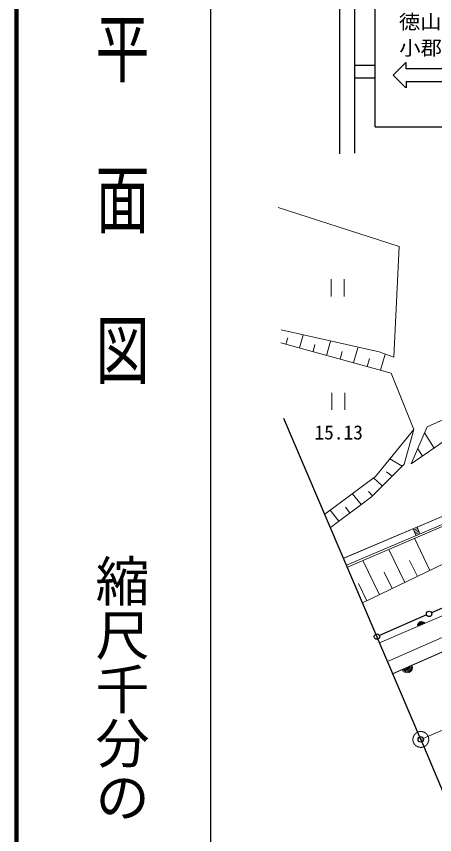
# Model space of a CAD drawing. Units: millimetres, scale not verified. Extents: x 40000 to 680000, y 20000 to 380000.
# Drawn here: x 40000 to 78766, y 265006 to 340833 of the extents above; entities that cross this region are included whole.
import ezdxf
from ezdxf.enums import TextEntityAlignment as Align

# ---------------------------------------------------------------- set-up
doc = ezdxf.new("R2010")
doc.units = ezdxf.units.MM
doc.header["$LTSCALE"] = 1000
doc.header["$PDMODE"] = 32
doc.header["$PDSIZE"] = 500
doc.linetypes.add('CHAIN', pattern=[18.5, 12, -1.5, 3.5, -1.5])
for name, color, linetype, lineweight in [('M-BMK', 2, 'CHAIN', 13), ('M-BMK-OTRS', 5, 'Continuous', 25), ('M-STR-STRC', 7, 'Continuous', 25), ('M-TTL', 2, 'Continuous', 140), ('M-TTL-BAND', 7, 'Continuous', 25), ('M-WORK', 1, 'Continuous', 13)]:
    doc.layers.add(name, color=color, linetype=linetype, lineweight=lineweight)
doc.layers.add('M-OTRS', color=6, linetype='Continuous')
doc.styles.add('@ＭＳ ゴシック', font='')
doc.styles.add('ＭＳ ゴシック', font='')
doc.styles.get('@ＭＳ ゴシック').set_extended_font_data('@MS Gothic')
doc.styles.get('ＭＳ ゴシック').set_extended_font_data('MS Gothic')

msp = doc.modelspace()

# ---------------------------------------------------------------- linework, layer by layer
at = {"layer": 'M-BMK'}
msp.add_line((77485, 273828), (110525, 287960), dxfattribs=at)
msp.add_circle((77485, 273828), 734, dxfattribs=at)
at = {"layer": 'M-BMK-OTRS'}
for q in [(64802, 303562), (98154, 224509)]:
    msp.add_line((77485, 273828), q, dxfattribs=at)
at = {"layer": 'M-OTRS'}
msp.add_point((77485, 273828), dxfattribs=at)
at = {"layer": 'M-STR-STRC'}
for p, q in [((69937, 346459), (69937, 328084)), ((71341, 346459), (71341, 328161)), ((73256, 330602), (73256, 346159)), ((73256, 336292), (71341, 336292)), ((74934, 335395), (76104, 336565)), ((76104, 336565), (76104, 335980)), ((81895, 335980), (76104, 335980)), ((76104, 334225), (74934, 335395)), ((71341, 335122), (73256, 335122)), ((76136, 334810), (81896, 334810)), ((76136, 334810), (76136, 334225)), ((73256, 330602), (91832, 330602)), ((82863, 287474), (78484, 285564)), ((78025, 285364), (73646, 283455))]:
    msp.add_line(p, q, dxfattribs=at)
for centre in [(78254, 285464), (73417, 283355)]:
    msp.add_circle(centre, 250, dxfattribs=at)
at = {"layer": 'M-TTL'}
msp.add_line((40000, 380000), (40000, 20000), dxfattribs=at)
at = {"layer": 'M-TTL-BAND'}
msp.add_line((58000, 370000), (58000, 20000), dxfattribs=at)
at = {"layer": 'M-WORK'}
for p, q in [((64276, 323109), (75464, 319520)), ((75464, 319520), (74971, 309247)), ((69182, 316481), (69182, 314881)), ((70382, 314881), (70382, 316481)), ((73634, 309740), (64557, 311780)), ((64989, 310456), (65154, 311056)), ((66242, 310110), (66573, 311311)), ((64522, 310584), (74725, 307770)), ((67495, 309764), (67675, 310416)), ((68748, 309419), (69108, 310721)), ((70001, 309073), (70195, 309775)), ((71254, 308727), (71642, 310131)), ((74971, 309247), (73634, 309740)), ((73761, 308036), (74176, 309540)), ((72508, 308381), (72715, 309134)), ((74725, 307770), (76844, 302547)), ((78079, 302796), (86710, 306666)), ((69240, 305961), (69240, 304361)), ((70440, 304361), (70440, 305961)), ((76601, 299371), (78079, 302796)), ((76844, 302547), (73279, 298200)), ((75943, 299338), (76844, 302547)), ((78711, 300816), (77837, 302234)), ((76601, 299371), (80096, 301764)), ((77638, 300081), (77206, 300746)), ((75754, 299150), (74625, 299843)), ((72920, 296322), (75943, 299338)), ((73279, 298200), (68579, 294708)), ((73913, 297313), (73102, 298069)), ((74833, 298232), (74307, 298633)), ((71960, 295607), (71129, 296605)), ((72993, 296395), (72627, 296812)), ((69104, 293478), (72920, 296322)), ((70294, 290603), (83904, 296386)), ((70324, 290617), (83904, 296386)), ((70597, 289973), (84154, 295731)), ((69876, 294053), (69082, 295085)), ((70918, 294830), (70512, 295337)), ((70675, 289793), (83676, 295366)), ((77408, 292866), (77135, 293510)), ((76766, 293354), (77040, 292710)), ((76821, 293225), (77189, 293381)), ((76876, 293096), (77244, 293253)), ((76931, 292967), (77299, 293124)), ((76985, 292838), (77354, 292995)), ((83623, 292041), (72082, 286495)), ((78336, 289496), (76907, 292465)), ((75993, 288369), (74515, 291440)), ((70324, 290617), (70597, 289973)), ((77164, 288932), (76450, 290417)), ((73650, 287241), (72123, 290415)), ((74821, 287805), (74082, 289340)), ((72479, 286677), (71715, 288264))]:
    msp.add_line(p, q, dxfattribs=at)
for points in [[(115618, 300898), (104372, 296266), (87168, 288596), (73656, 282787)], [(74834, 279893), (90347, 286699), (111720, 296093)], [(74889, 279913), (80728, 282479), (80235, 283601), (74409, 281045)]]:
    msp.add_lwpolyline(points, dxfattribs=at)
for centre, radius, start, end in [((77542, 284399), 354, 32.06098, 194.46615), ((77542, 284399), 283, 34.28501, 192.24212), ((77542, 284399), 212, 38.03134, 188.49579), ((77542, 284399), 142, 45.74307, 180.78406), ((77542, 284399), 100, 56.06073, 170.4664), ((76207, 280495), 500, 203.69078, 23.69078), ((76207, 280495), 400, 203.69078, 23.69078), ((76207, 280495), 300, 203.69078, 23.69078), ((76207, 280495), 200, 203.69078, 23.69078), ((76207, 280495), 100, 203.69078, 23.69078)]:
    msp.add_arc(centre, radius, start, end, dxfattribs=at)

# ---------------------------------------------------------------- texts
at = {"layer": 'M-STR-STRC', "style": 'ＭＳ ゴシック', "width": 1.1}
for s, p in [('徳山', (79409, 339264)), ('小郡', (79449, 336845))]:
    msp.add_text(s, height=1320, dxfattribs=at).set_placement(p, align=Align.BOTTOM_RIGHT)
at = {"layer": 'M-TTL-BAND', "style": '@ＭＳ ゴシック', "width": 1.4}
msp.add_text('平  面  図', height=3666, rotation=270, dxfattribs=at).set_placement((49777, 306475), align=Align.MIDDLE_RIGHT)
at = {"layer": 'M-TTL-BAND', "style": '@ＭＳ ゴシック'}
msp.add_text('縮尺千分の一', height=3666, rotation=270, dxfattribs=at).set_placement((49777, 261030), align=Align.MIDDLE_RIGHT)
at = {"layer": 'M-WORK', "style": 'ＭＳ ゴシック'}
msp.add_text('15.13', height=1320, dxfattribs=at).set_placement((67626, 301225), align=Align.BOTTOM_LEFT)

doc.saveas('drawing.dxf')
